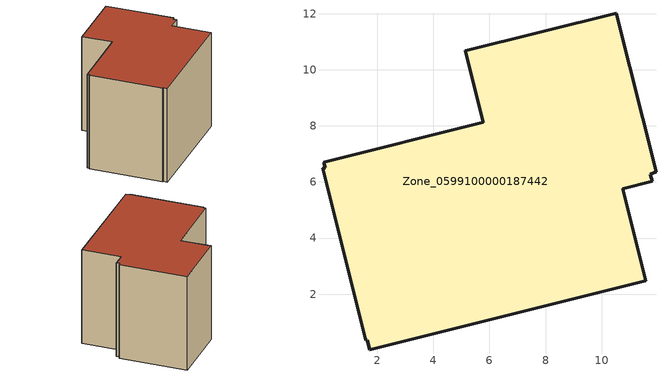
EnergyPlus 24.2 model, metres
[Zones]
Zone_0599100000187442
 floor ground (C_G): 10.75,5.75 11.57,2.48 1.73,0.01 1.64,0.36 1.58,0.35 0.05,6.48 0.15,6.5 0.1,6.7 5.77,8.13 5.13,10.68 10.52,12.02 11.94,6.36 11.74,6.28 11.81,6.02 z0
 wall outside (C_F): 10.52,12.02 5.13,10.68 5.77,8.13 0.1,6.7 0.15,6.5 0.05,6.48 1.58,0.35 1.64,0.36 1.73,0.01 11.57,2.48 10.75,5.75 11.81,6.02 11.74,6.28 11.94,6.36 10.52,12.02 z0:8.53
 roof outside (C_R): 11.74,6.28 11.94,6.36 10.52,12.02 5.13,10.68 5.77,8.13 0.1,6.7 0.15,6.5 0.05,6.48 1.58,0.35 1.64,0.36 1.73,0.01 11.57,2.48 10.75,5.75 11.81,6.02 z8.53
[BUILDING]
Pand.0599100000187442: North Axis=0; Terrain=City; Loads Convergence Tolerance Value=0.04; Temperature Convergence Tolerance Value=0.4; Solar Distribution=FullExterior; Maximum Number of Warmup Days=25; Minimum Number of Warmup Days=1
[Site:Location]
Rotterdam.The.Hague.AP_ZH_NLD Design_Conditions: Latitude=51.96; Longitude=4.45; Time Zone=1; Elevation=-4.5
[SITE:GROUNDTEMPERATURE:BUILDINGSURFACE]
18, 18, 18, 18, 18, 18, 18, 18, 18, 18, 18, 18
[MATERIAL] Thermal Absorptance=0.9; Solar Absorptance=0.7; Visible Absorptance=0.7
Name | Roughness | Thickness | Conductivity | Density | Specific Heat
G.TC.1975-1991 | MediumSmooth | 0.15 | 0.288461 | 540 | 1210
F.TC.1975-1991 | Rough | 0.3 | 0.230769 | 1920 | 840
R.TC.1975-1991 | MediumRough | 0.2 | 0.153846 | 1500 | 1000
[CONSTRUCTION]
C_G: G.TC.1975-1991
C_F: F.TC.1975-1991
C_R: R.TC.1975-1991
[ZONE]
Zone_0599100000187442: Type=1; Multiplier=1; Ceiling Height=Autocalculate; Volume=Autocalculate; Floor Area=autocalculate; Part of Total Floor Area=Yes
[ZONEINFILTRATION:DESIGNFLOWRATE]
Infil_Zone_0599100000187442: Zone or ZoneList or Space or SpaceList=Zone_0599100000187442; Schedule=AlwaysOn; Design Flow Rate Calculation Method=Flow/Area; Flow Rate per Floor Area=0.003; Constant Term Coefficient=1; Temperature Term Coefficient=0; Velocity Term Coefficient=0; Velocity Squared Term Coefficient=0
[HVACTEMPLATE:ZONE:IDEALLOADSAIRSYSTEM]
Zone_0599100000187442: Maximum Heating Supply Air Temperature=50; Minimum Cooling Supply Air Temperature=13; Maximum Heating Supply Air Humidity Ratio=0.0156; Minimum Cooling Supply Air Humidity Ratio=0.0077; Heating Limit=NoLimit; Cooling Limit=NoLimit; Dehumidification Control Type=ConstantSensibleHeatRatio; Cooling Sensible Heat Ratio=0.7; Dehumidification Setpoint=60; Humidification Control Type=None; Humidification Setpoint=30; Outdoor Air Method=None; Outdoor Air Flow Rate per Person=0.00944; Outdoor Air Flow Rate per Zone Floor Area=0; Outdoor Air Flow Rate per Zone=0; Demand Controlled Ventilation Type=None; Outdoor Air Economizer Type=NoEconomizer; Heat Recovery Type=None; Sensible Heat Recovery Effectiveness=0.7; Latent Heat Recovery Effectiveness=0.65
[ZONECONTROL:THERMOSTAT]
ThermostatControl_Zone_0599100000187442: Zone or ZoneList=Zone_0599100000187442; Control Type Schedule=DualSetpointControlType; Control 1=Thermostat_Zone_0599100000187442; Temperature Difference Between Cutout And Setpoint=0
[THERMOSTATSETPOINT:DUALSETPOINT]
Thermostat_Zone_0599100000187442: Heating Setpoint Temperature Schedule=HeatingSetpoint_Zone_0599100000187442; Cooling Setpoint Temperature Schedule=CoolingSetpoint_Zone_0599100000187442
[SCHEDULE:COMPACT]
HeatingSetpoint_Zone_0599100000187442: Through: 12/31, For: AllDays, Until: 24:00, 21
CoolingSetpoint_Zone_0599100000187442: Through: 12/31, For: AllDays, Until: 24:00, 24
DualSetpointControlType: Through: 12/31, For: AllDays, Until: 24:00, 4
AlwaysOn: Through: 12/31, For: AllDays, Until: 24:00, 1
